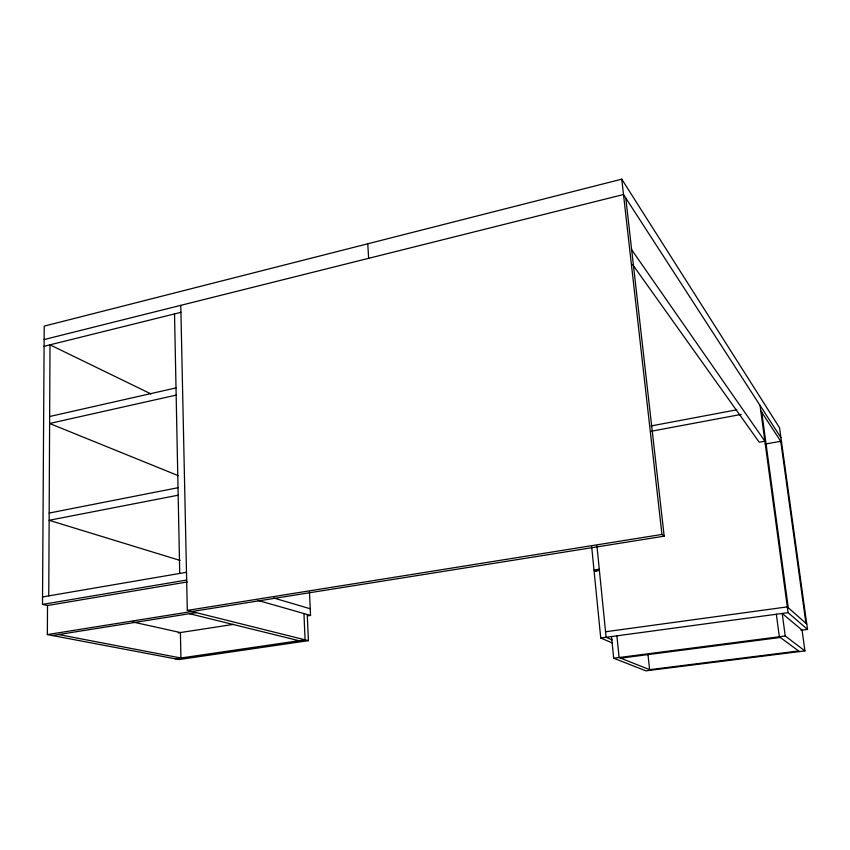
<?xml version="1.0" encoding="UTF-8"?>
<svg xmlns="http://www.w3.org/2000/svg" width="850" height="850" viewBox="0 0 850 850"><rect width="100%" height="100%" fill="white"/><g stroke="black" fill="none" stroke-linecap="round" stroke-linejoin="round"><path stroke-width="1.27" d="M47.674 605.54L42.5 604.403L44.211 326.124L621.754 179.159L779.546 427.773L807.5 629.414L800.955 630.264M307.254 614.497L308.401 640.666L179.063 659.547L47.366 634.578L47.515 605.508L187.202 581.974M48.758 595.882L50.001 344.834L150.981 393.922M44.126 339.554L623.496 194.523L780.916 437.654M44.083 346.301L180.933 312.332M49.651 416.511L176.014 387.908M176.152 395.112L49.608 423.481L178.394 475.713M49.172 513.06L178.011 487.709M178.171 495.199L49.13 520.296L180.041 560.426M651.015 425.967L736.674 409.817M651.61 431.184L741.264 414.396M765.138 444.072L780.736 441.288L805.959 623.369M42.542 596.944L186.49 572.284M42.5 604.403L186.649 580.04M180.784 305.352L187.308 610.406L661.948 534.438L664.179 536.169L47.366 634.578M52.349 635.524L196.233 612.648M178.171 632.899L233.506 624.378M591.664 546.603L593.991 570.042L599.271 569.224M599.399 570.424L594.107 571.242L600.748 638.021L612.531 643.057M307.913 615.825L310.537 615.432L309.464 591.568M175.291 658.824L305.086 639.838L303.939 613.541M605.551 631.763L787.312 606.879L806.767 624.081M600.748 638.021L788.099 612.648L807.5 629.414M611.49 636.565L613.689 658.229L785.23 635.981L804.918 650.898L802.06 630.116L782.202 613.445L785.23 635.981M620.659 658.144L780.311 637.468M798.628 650.972L649.623 669.673L647.987 654.585M804.918 650.898L645.904 670.841L613.689 658.229M58.565 634.536L180.923 658.006L180.413 632.549L132.494 621.924M189.486 613.711L299.03 640.719M187.308 610.406L308.401 640.666M258.028 600.429L310.537 615.432M273.615 597.975L310.239 608.77M650.951 670.204L619.108 657.528L616.888 635.843M612.159 639.923L606.114 637.298L596.923 545.764M593.991 570.042L596.275 571.359M799.468 651.589L779.333 636.746L776.337 614.242M632.634 264.594L759.22 442.223L764.883 441.214L631.656 249.741M760.761 410.752L781.596 442.616M761.77 412.293L788.258 607.718M760.038 405.408L788.099 612.648M625.791 198.082L664.179 536.169M621.754 179.159L661.948 534.438M367.774 243.791L368.634 258.326M174.526 313.916L179.732 573.442"/></g></svg>
